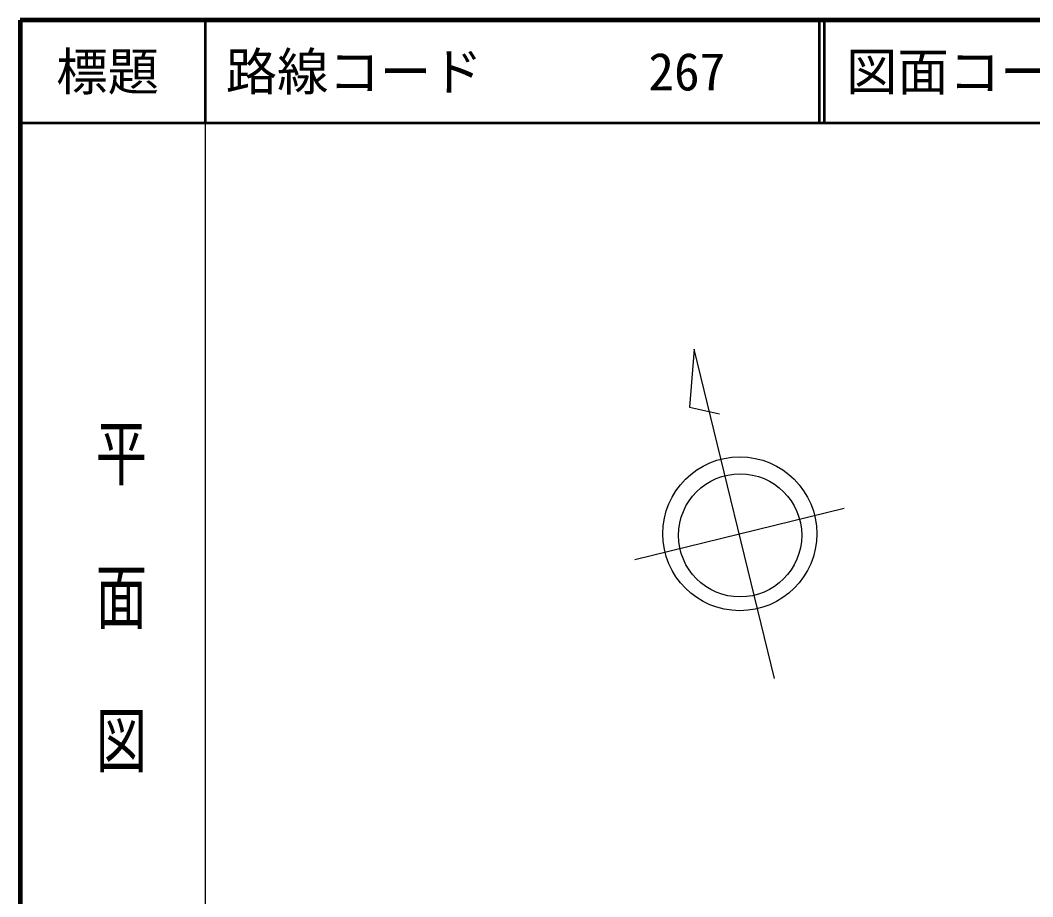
# Model space of a CAD drawing. Units: millimetres, scale not verified. Extents: x 40000 to 680000, y 20000 to 380000.
# Drawn here: x 40000 to 138554, y 294672 to 380000 of the extents above; entities that cross this region are included whole.
import ezdxf
from ezdxf.enums import TextEntityAlignment as Align

# ---------------------------------------------------------------- set-up
doc = ezdxf.new("R2010")
doc.units = ezdxf.units.MM
doc.header["$LTSCALE"] = 1000
for name, color, linetype, lineweight in [('S-BMK-SRVR', 3, 'Continuous', 25), ('S-TTL', 2, 'Continuous', 140), ('S-TTL-BAND', 7, 'Continuous', 25), ('S-TTL-LINE', 7, 'Continuous', 50)]:
    doc.layers.add(name, color=color, linetype=linetype, lineweight=lineweight)
doc.layers.add('S-TTL-TXT', color=7, linetype='Continuous')
doc.styles.add('@ＭＳ ゴシック', font='')
doc.styles.add('ＭＳ ゴシック', font='')
doc.styles.get('@ＭＳ ゴシック').set_extended_font_data('@MS Gothic')
doc.styles.get('ＭＳ ゴシック').set_extended_font_data('MS Gothic')

msp = doc.modelspace()

# ---------------------------------------------------------------- linework, layer by layer
at = {"layer": 'S-BMK-SRVR'}
for p, q in [((105613, 347986), (105132, 342344)), ((113433, 315925), (105613, 347986)), ((105132, 342344), (108054, 341672)), ((99808, 327514), (120192, 332486))]:
    msp.add_line(p, q, dxfattribs=at)
for centre, radius in [((110041, 330010), 7493), ((110070, 329855), 5995)]:
    msp.add_circle(centre, radius, dxfattribs=at)
at = {"layer": 'S-TTL'}
for p, q in [((40000, 380000), (40000, 20000)), ((680000, 380000), (40000, 380000))]:
    msp.add_line(p, q, dxfattribs=at)
at = {"layer": 'S-TTL-BAND'}
msp.add_line((58000, 370000), (58000, 20000), dxfattribs=at)
at = {"layer": 'S-TTL-LINE'}
for p, q in [((58000, 380000), (58000, 370000)), ((117750, 380000), (117750, 370000)), ((118250, 380000), (118250, 370000)), ((40000, 370000), (680000, 370000))]:
    msp.add_line(p, q, dxfattribs=at)

# ---------------------------------------------------------------- texts
at = {"layer": 'S-TTL-BAND', "style": '@ＭＳ ゴシック', "width": 1.4}
msp.add_text('平  面  図', height=3666, rotation=270, dxfattribs=at).set_placement((49777, 306475), align=Align.MIDDLE_RIGHT)
at = {"layer": 'S-TTL-TXT', "style": 'ＭＳ ゴシック'}
msp.add_text('標題', height=3666, dxfattribs=at).set_placement((48500, 375000), align=Align.MIDDLE_CENTER)
for s, p in [('路線コード', (60000, 375000)), ('267', (101142, 375000)), ('図面コード', (120380, 375000))]:
    msp.add_text(s, height=3666, dxfattribs=at).set_placement(p, align=Align.MIDDLE_LEFT)

doc.saveas('drawing.dxf')
